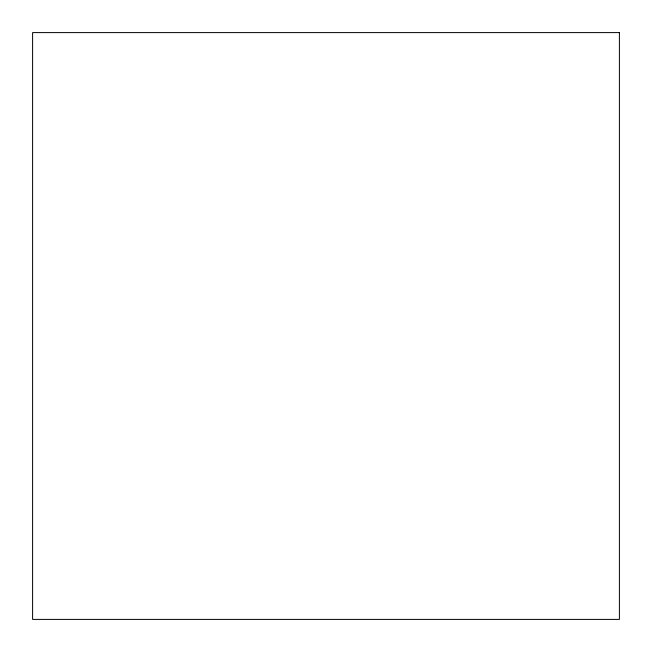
<?xml version="1.0" encoding="UTF-8"?>
<svg xmlns="http://www.w3.org/2000/svg" width="652" height="652" viewBox="0 0 652 652"><rect width="100%" height="100%" fill="white"/><g stroke="black" fill="none" stroke-linecap="round" stroke-linejoin="round"><path stroke-width="0.98" d="M619.4 32.6L32.6 32.6L32.6 619.4L619.4 619.4L619.4 32.6"/></g></svg>
